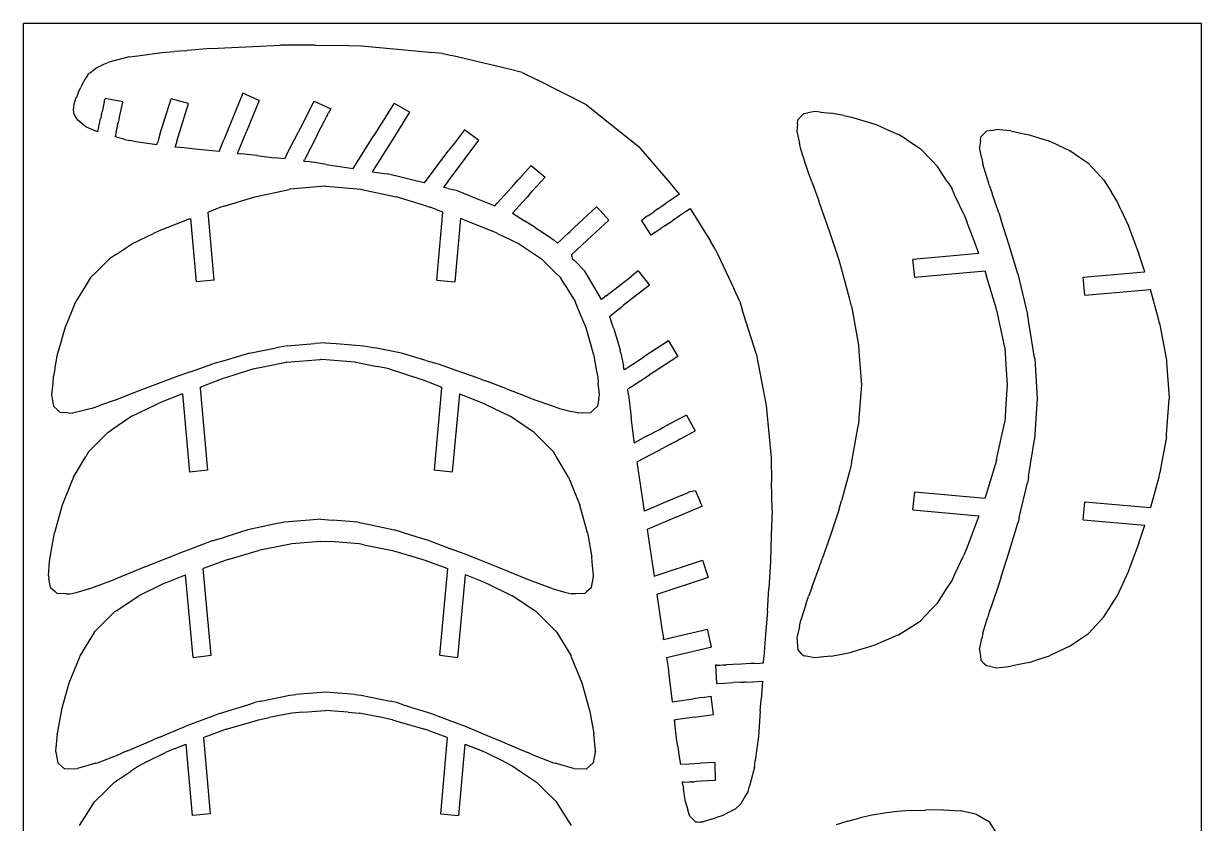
# Model space of a CAD drawing. Extents: x 0 to 48, y -96 to 0.
# Drawn here: x 0.02 to 48.02, y -32.61 to -0.02 of the extents above; entities that cross this region are included whole.
import ezdxf

# ---------------------------------------------------------------- set-up
doc = ezdxf.new("R2010")
doc.units = 0

msp = doc.modelspace()

# ---------------------------------------------------------------- linework, layer by layer
for p, q in [((48.022, -0.019, -0.009), (0.022, -0.019, -0.009)), ((0.022, -96.019, -0.009), (0.022, -0.019, -0.009)), ((48.022, -96.019, -0.009), (48.022, -0.019, -0.009)), ((7.66, -1.04, -0.007), (9.359, -0.949, -0.007)), ((9.359, -0.949, -0.007), (10.494, -0.899, -0.007)), ((11.91, -0.903, -0.007), (10.494, -0.899, -0.007)), ((11.91, -0.903, -0.007), (13.274, -0.917, -0.007)), ((13.274, -0.917, -0.007), (13.788, -0.922, -0.007)), ((13.788, -0.922, -0.007), (16.433, -1.177, -0.007)), ((4.07, -1.437, -0.007), (3.494, -1.585, -0.007)), ((4.332, -1.377, -0.007), (4.07, -1.437, -0.007)), ((4.332, -1.377, -0.007), (4.682, -1.335, -0.007)), ((4.682, -1.335, -0.007), (5.661, -1.198, -0.007)), ((5.661, -1.198, -0.007), (6.17, -1.162, -0.007)), ((6.637, -1.124, -0.007), (6.17, -1.162, -0.007)), ((6.637, -1.124, -0.007), (6.694, -1.119, -0.007)), ((7.66, -1.04, -0.007), (6.694, -1.119, -0.007)), ((16.433, -1.177, -0.007), (16.642, -1.197, -0.007)), ((17.095, -1.24, -0.007), (16.642, -1.197, -0.007)), ((17.095, -1.24, -0.007), (17.181, -1.248, -0.007)), ((17.181, -1.248, -0.007), (17.456, -1.314, -0.007)), ((19.807, -1.88, -0.007), (17.456, -1.314, -0.007)), ((2.734, -2.021, -0.007), (2.964, -1.837, -0.007)), ((2.964, -1.837, -0.007), (3.287, -1.678, -0.007)), ((3.287, -1.678, -0.007), (3.494, -1.585, -0.007)), ((20.336, -2.009, -0.007), (19.807, -1.88, -0.007)), ((2.412, -2.495, -0.007), (2.532, -2.286, -0.007)), ((2.539, -2.274, -0.007), (2.532, -2.286, -0.007)), ((2.624, -2.132, -0.007), (2.539, -2.274, -0.007)), ((2.624, -2.132, -0.007), (2.684, -2.06, -0.007)), ((2.734, -2.021, -0.007), (2.684, -2.06, -0.007)), ((20.336, -2.009, -0.007), (20.949, -2.318, -0.007)), ((22.962, -3.325, -0.007), (20.949, -2.318, -0.007)), ((2.254, -2.843, -0.007), (2.173, -3.032, -0.007)), ((2.254, -2.843, -0.007), (2.267, -2.814, -0.007)), ((2.267, -2.814, -0.007), (2.359, -2.61, -0.007)), ((2.412, -2.495, -0.007), (2.359, -2.61, -0.007)), ((8.959, -2.861, -0.007), (8.185, -4.756, -0.007)), ((9.623, -3.154, -0.007), (8.959, -2.861, -0.007)), ((2.067, -3.368, -0.007), (2.079, -3.322, -0.007)), ((2.079, -3.322, -0.007), (2.112, -3.189, -0.007)), ((2.122, -3.151, -0.007), (2.112, -3.189, -0.007)), ((2.122, -3.151, -0.007), (2.157, -3.07, -0.007)), ((2.157, -3.07, -0.007), (2.173, -3.032, -0.007)), ((3.309, -3.211, -0.007), (3.219, -3.62, -0.007)), ((3.309, -3.211, -0.007), (3.341, -3.07, -0.007)), ((4.069, -3.206, -0.007), (3.341, -3.07, -0.007)), ((3.918, -3.892, -0.007), (4.065, -3.224, -0.007)), ((4.065, -3.224, -0.007), (4.069, -3.206, -0.007)), ((5.582, -4.541, -0.007), (6.031, -3.091, -0.007)), ((6.746, -3.281, -0.007), (6.031, -3.091, -0.007)), ((6.274, -4.81, -0.007), (6.746, -3.281, -0.007)), ((9.623, -3.154, -0.007), (9.112, -4.412, -0.007)), ((11.357, -4.169, -0.007), (11.866, -3.178, -0.007)), ((11.866, -3.178, -0.007), (12.538, -3.488, -0.007)), ((15.125, -3.263, -0.007), (14.301, -4.574, -0.007)), ((15.125, -3.263, -0.007), (15.769, -3.627, -0.007)), ((22.962, -3.325, -0.007), (23.651, -3.881, -0.007)), ((2.067, -3.368, -0.007), (2.051, -3.431, -0.007)), ((2.051, -3.431, -0.007), (2.058, -3.486, -0.007)), ((2.075, -3.665, -0.007), (2.058, -3.486, -0.007)), ((2.078, -3.697, -0.007), (2.075, -3.665, -0.007)), ((2.104, -3.739, -0.007), (2.078, -3.697, -0.007)), ((2.237, -3.961, -0.007), (2.104, -3.739, -0.007)), ((3.197, -3.718, -0.007), (3.158, -3.895, -0.007)), ((3.197, -3.718, -0.007), (3.219, -3.62, -0.007)), ((12.4, -3.756, -0.007), (12.353, -3.848, -0.007)), ((12.4, -3.756, -0.007), (12.452, -3.656, -0.007)), ((12.489, -3.582, -0.007), (12.452, -3.656, -0.007)), ((12.538, -3.488, -0.007), (12.489, -3.582, -0.007)), ((15.079, -4.727, -0.007), (15.769, -3.627, -0.007)), ((31.728, -3.774, -0.007), (31.574, -3.938, -0.007)), ((31.728, -3.774, -0.007), (31.819, -3.681, -0.007)), ((31.819, -3.681, -0.007), (31.983, -3.652, -0.007)), ((32.266, -3.603, -0.007), (31.983, -3.652, -0.007)), ((32.503, -3.626, -0.007), (32.266, -3.603, -0.007)), ((32.503, -3.626, -0.007), (32.915, -3.667, -0.007)), ((33.444, -3.771, -0.007), (32.915, -3.667, -0.007)), ((33.444, -3.771, -0.007), (33.763, -3.834, -0.007)), ((33.763, -3.834, -0.007), (34.353, -4.01, -0.007)), ((2.481, -4.163, -0.007), (2.237, -3.961, -0.007)), ((2.562, -4.232, -0.007), (2.481, -4.163, -0.007)), ((2.581, -4.24, -0.007), (2.562, -4.232, -0.007)), ((3.039, -4.435, -0.007), (2.581, -4.24, -0.007)), ((3.057, -4.352, -0.007), (3.13, -4.024, -0.007)), ((3.13, -4.024, -0.007), (3.141, -3.971, -0.007)), ((3.141, -3.971, -0.007), (3.158, -3.895, -0.007)), ((3.818, -4.341, -0.007), (3.882, -4.053, -0.007)), ((3.918, -3.892, -0.007), (3.882, -4.053, -0.007)), ((11.295, -4.29, -0.007), (11.233, -4.412, -0.007)), ((11.357, -4.169, -0.007), (11.295, -4.29, -0.007)), ((12.048, -4.445, -0.007), (12.285, -3.981, -0.007)), ((12.285, -3.981, -0.007), (12.353, -3.848, -0.007)), ((23.651, -3.881, -0.007), (25.12, -5.055, -0.007)), ((31.556, -4.104, -0.007), (31.532, -4.412, -0.007)), ((31.556, -4.104, -0.007), (31.574, -3.938, -0.007)), ((34.353, -4.01, -0.007), (34.716, -4.12, -0.007)), ((35.074, -4.277, -0.007), (34.716, -4.12, -0.007)), ((35.074, -4.277, -0.007), (35.678, -4.538, -0.007)), ((3.039, -4.435, -0.007), (3.044, -4.412, -0.007)), ((3.046, -4.402, -0.007), (3.044, -4.412, -0.007)), ((3.046, -4.402, -0.007), (3.057, -4.352, -0.007)), ((3.798, -4.435, -0.007), (3.752, -4.64, -0.007)), ((4.151, -4.737, -0.007), (3.752, -4.64, -0.007)), ((3.798, -4.435, -0.007), (3.81, -4.38, -0.007)), ((3.81, -4.38, -0.007), (3.818, -4.341, -0.007)), ((4.151, -4.737, -0.007), (4.36, -4.782, -0.007)), ((4.504, -4.804, -0.007), (4.36, -4.782, -0.007)), ((5.582, -4.541, -0.007), (5.491, -4.838, -0.007)), ((7.989, -5.236, -0.007), (8.184, -4.759, -0.007)), ((8.184, -4.759, -0.007), (8.185, -4.756, -0.007)), ((8.745, -5.315, -0.007), (9.11, -4.417, -0.007)), ((9.112, -4.412, -0.007), (9.11, -4.417, -0.007)), ((10.865, -5.129, -0.007), (11.155, -4.564, -0.007)), ((11.155, -4.564, -0.007), (11.233, -4.412, -0.007)), ((11.984, -4.569, -0.007), (11.468, -5.575, -0.007)), ((11.984, -4.569, -0.007), (12.048, -4.445, -0.007)), ((13.451, -5.929, -0.007), (14.301, -4.574, -0.007)), ((14.246, -6.053, -0.007), (15.079, -4.727, -0.007)), ((17.992, -4.342, -0.007), (17.58, -4.886, -0.007)), ((18.577, -4.781, -0.007), (17.992, -4.342, -0.007)), ((18.541, -4.828, -0.007), (18.577, -4.781, -0.007)), ((31.532, -4.412, -0.007), (31.642, -4.887, -0.007)), ((35.999, -4.747, -0.007), (35.678, -4.538, -0.007)), ((35.999, -4.747, -0.007), (36.559, -5.105, -0.007)), ((39.013, -4.797, -0.007), (38.983, -5.072, -0.007)), ((39.013, -4.797, -0.007), (39.035, -4.637, -0.007)), ((39.035, -4.637, -0.007), (39.174, -4.494, -0.007)), ((39.174, -4.494, -0.007), (39.268, -4.402, -0.007)), ((39.436, -4.372, -0.007), (39.268, -4.402, -0.007)), ((39.436, -4.372, -0.007), (39.677, -4.331, -0.007)), ((39.923, -4.356, -0.007), (39.677, -4.331, -0.007)), ((40.256, -4.391, -0.007), (39.923, -4.356, -0.007)), ((40.256, -4.391, -0.007), (40.665, -4.478, -0.007)), ((40.665, -4.478, -0.007), (40.999, -4.549, -0.007)), ((40.999, -4.549, -0.007), (41.437, -4.689, -0.007)), ((41.437, -4.689, -0.007), (41.825, -4.814, -0.007)), ((4.504, -4.804, -0.007), (5.456, -4.947, -0.007)), ((5.456, -4.947, -0.007), (5.491, -4.838, -0.007)), ((6.199, -5.053, -0.007), (6.201, -5.046, -0.007)), ((6.56, -5.086, -0.007), (6.199, -5.053, -0.007)), ((6.274, -4.81, -0.007), (6.201, -5.046, -0.007)), ((7.136, -5.146, -0.007), (6.56, -5.086, -0.007)), ((7.989, -5.236, -0.007), (7.136, -5.146, -0.007)), ((10.748, -5.358, -0.007), (10.865, -5.129, -0.007)), ((16.355, -6.507, -0.007), (17.359, -5.178, -0.007)), ((17.58, -4.886, -0.007), (17.359, -5.178, -0.007)), ((17.62, -6.048, -0.007), (18.541, -4.828, -0.007)), ((26.376, -6.503, -0.007), (25.12, -5.055, -0.007)), ((31.696, -5.142, -0.007), (31.642, -4.887, -0.007)), ((31.907, -5.77, -0.007), (31.696, -5.142, -0.007)), ((36.559, -5.105, -0.007), (37.019, -5.581, -0.007)), ((39.074, -5.514, -0.007), (38.983, -5.072, -0.007)), ((42.218, -4.999, -0.007), (41.825, -4.814, -0.007)), ((42.657, -5.201, -0.007), (42.218, -4.999, -0.007)), ((43.016, -5.45, -0.007), (42.657, -5.201, -0.007)), ((8.753, -5.316, -0.007), (8.745, -5.315, -0.007)), ((8.753, -5.316, -0.007), (8.88, -5.328, -0.007)), ((9.533, -5.401, -0.007), (8.88, -5.328, -0.007)), ((9.533, -5.401, -0.007), (10.252, -5.484, -0.007)), ((10.66, -5.531, -0.007), (10.252, -5.484, -0.007)), ((10.748, -5.358, -0.007), (10.66, -5.531, -0.007)), ((11.447, -5.617, -0.007), (11.445, -5.621, -0.007)), ((11.445, -5.621, -0.007), (11.617, -5.643, -0.007)), ((11.447, -5.617, -0.007), (11.468, -5.575, -0.007)), ((11.771, -5.663, -0.007), (11.617, -5.643, -0.007)), ((11.876, -5.68, -0.007), (11.771, -5.663, -0.007)), ((12.348, -5.757, -0.007), (11.876, -5.68, -0.007)), ((12.348, -5.757, -0.007), (13.451, -5.929, -0.007)), ((37.266, -5.837, -0.007), (37.019, -5.581, -0.007)), ((39.074, -5.514, -0.007), (39.118, -5.743, -0.007)), ((39.31, -6.357, -0.007), (39.118, -5.743, -0.007)), ((43.422, -5.724, -0.007), (43.016, -5.45, -0.007)), ((43.762, -6.089, -0.007), (43.422, -5.724, -0.007)), ((14.246, -6.053, -0.007), (14.724, -6.128, -0.007)), ((14.724, -6.128, -0.007), (14.845, -6.147, -0.007)), ((16.117, -6.451, -0.007), (14.845, -6.147, -0.007)), ((17.328, -6.436, -0.007), (17.62, -6.048, -0.007)), ((20.359, -6.189, -0.007), (20.242, -6.318, -0.007)), ((20.359, -6.189, -0.007), (20.713, -5.798, -0.007)), ((20.713, -5.798, -0.007), (21.28, -6.272, -0.007)), ((32.012, -6.097, -0.007), (31.907, -5.77, -0.007)), ((32.141, -6.464, -0.007), (32.012, -6.097, -0.007)), ((37.665, -6.453, -0.007), (37.266, -5.837, -0.007)), ((44.048, -6.399, -0.007), (43.762, -6.089, -0.007)), ((12.316, -6.645, -0.007), (10.875, -6.769, -0.007)), ((12.316, -6.645, -0.007), (12.327, -6.644, -0.007)), ((12.327, -6.644, -0.007), (12.338, -6.645, -0.007)), ((12.338, -6.645, -0.007), (13.779, -6.769, -0.007)), ((16.355, -6.507, -0.007), (16.117, -6.451, -0.007)), ((17.328, -6.436, -0.007), (17.136, -6.69, -0.007)), ((17.321, -6.733, -0.007), (17.136, -6.69, -0.007)), ((19.616, -7.011, -0.007), (20.011, -6.574, -0.007)), ((20.011, -6.574, -0.007), (20.17, -6.398, -0.007)), ((20.17, -6.398, -0.007), (20.235, -6.326, -0.007)), ((20.235, -6.326, -0.007), (20.242, -6.318, -0.007)), ((20.755, -6.854, -0.007), (21.28, -6.272, -0.007)), ((26.759, -6.965, -0.007), (26.376, -6.503, -0.007)), ((32.141, -6.464, -0.007), (32.429, -7.246, -0.007)), ((37.665, -6.453, -0.007), (37.844, -6.731, -0.007)), ((39.392, -6.634, -0.007), (39.31, -6.357, -0.007)), ((39.392, -6.634, -0.007), (39.49, -6.938, -0.007)), ((44.048, -6.399, -0.007), (44.359, -6.892, -0.007)), ((8.198, -7.464, -0.007), (9.444, -7.077, -0.007)), ((9.444, -7.077, -0.007), (10.841, -6.775, -0.007)), ((10.875, -6.769, -0.007), (10.841, -6.775, -0.007)), ((13.779, -6.769, -0.007), (13.813, -6.775, -0.007)), ((13.813, -6.775, -0.007), (15.211, -7.077, -0.007)), ((16.456, -7.464, -0.007), (15.211, -7.077, -0.007)), ((17.321, -6.733, -0.007), (17.647, -6.81, -0.007)), ((17.647, -6.81, -0.007), (18.548, -7.171, -0.007)), ((18.548, -7.171, -0.007), (19.229, -7.441, -0.007)), ((19.616, -7.011, -0.007), (19.318, -7.342, -0.007)), ((20.36, -7.292, -0.007), (20.541, -7.092, -0.007)), ((20.622, -7.001, -0.007), (20.541, -7.092, -0.007)), ((20.622, -7.001, -0.007), (20.755, -6.854, -0.007)), ((26.662, -7.031, -0.007), (26.204, -7.343, -0.007)), ((26.759, -6.965, -0.007), (26.662, -7.031, -0.007)), ((37.979, -7.019, -0.007), (37.844, -6.731, -0.007)), ((38.34, -7.78, -0.007), (37.979, -7.019, -0.007)), ((39.761, -7.728, -0.007), (39.49, -6.938, -0.007)), ((44.572, -7.235, -0.007), (44.359, -6.892, -0.007)), ((8.059, -7.505, -0.007), (7.54, -7.697, -0.007)), ((8.198, -7.464, -0.007), (8.059, -7.505, -0.007)), ((16.456, -7.464, -0.007), (16.596, -7.505, -0.007)), ((17.114, -7.697, -0.007), (16.596, -7.505, -0.007)), ((19.229, -7.441, -0.007), (19.318, -7.342, -0.007)), ((19.951, -7.745, -0.007), (20.36, -7.292, -0.007)), ((22.464, -8.33, -0.007), (23.366, -7.492, -0.007)), ((23.513, -7.633, -0.007), (23.366, -7.492, -0.007)), ((23.875, -8.028, -0.007), (23.513, -7.633, -0.007)), ((25.875, -7.567, -0.007), (25.7, -7.686, -0.007)), ((25.875, -7.567, -0.007), (26.027, -7.464, -0.007)), ((26.027, -7.464, -0.007), (26.09, -7.421, -0.007)), ((26.09, -7.421, -0.007), (26.188, -7.355, -0.007)), ((26.204, -7.343, -0.007), (26.188, -7.355, -0.007)), ((27.034, -7.657, -0.007), (26.835, -7.793, -0.007)), ((27.034, -7.657, -0.007), (27.121, -7.598, -0.007)), ((27.121, -7.598, -0.007), (27.148, -7.58, -0.007)), ((27.148, -7.58, -0.007), (27.182, -7.556, -0.007)), ((27.182, -7.556, -0.007), (28.014, -8.889, -0.007)), ((32.563, -7.641, -0.007), (32.429, -7.246, -0.007)), ((32.894, -8.557, -0.007), (32.563, -7.641, -0.007)), ((44.732, -7.588, -0.007), (44.572, -7.235, -0.007)), ((44.732, -7.588, -0.007), (45.033, -8.237, -0.007)), ((6.548, -8.065, -0.007), (5.543, -8.461, -0.007)), ((6.748, -7.988, -0.007), (6.548, -8.065, -0.007)), ((6.748, -7.988, -0.007), (6.821, -7.962, -0.007)), ((6.821, -7.962, -0.007), (7.054, -10.537, -0.007)), ((7.789, -10.474, -0.007), (7.54, -7.697, -0.007)), ((16.865, -10.474, -0.007), (17.114, -7.702, -0.007)), ((17.114, -7.702, -0.007), (17.114, -7.697, -0.007)), ((17.833, -7.962, -0.007), (17.602, -10.543, -0.007)), ((17.906, -7.988, -0.007), (17.833, -7.962, -0.007)), ((17.906, -7.988, -0.007), (18.107, -8.065, -0.007)), ((18.107, -8.065, -0.007), (19.111, -8.461, -0.007)), ((19.951, -7.745, -0.007), (20.435, -8.057, -0.007)), ((20.864, -8.328, -0.007), (20.435, -8.057, -0.007)), ((23.875, -8.028, -0.007), (22.993, -8.849, -0.007)), ((25.202, -8.025, -0.007), (25.322, -7.944, -0.007)), ((25.599, -8.641, -0.007), (25.202, -8.025, -0.007)), ((25.409, -7.884, -0.007), (25.322, -7.944, -0.007)), ((25.463, -7.848, -0.007), (25.409, -7.884, -0.007)), ((25.463, -7.848, -0.007), (25.7, -7.686, -0.007)), ((26.148, -8.261, -0.007), (26.489, -8.028, -0.007)), ((26.551, -7.986, -0.007), (26.489, -8.028, -0.007)), ((26.551, -7.986, -0.007), (26.603, -7.95, -0.007)), ((26.603, -7.95, -0.007), (26.651, -7.918, -0.007)), ((26.747, -7.853, -0.007), (26.651, -7.918, -0.007)), ((26.835, -7.793, -0.007), (26.747, -7.853, -0.007)), ((38.34, -7.78, -0.007), (38.442, -8.05, -0.007)), ((38.8, -8.977, -0.007), (38.442, -8.05, -0.007)), ((39.761, -7.728, -0.007), (39.855, -8.033, -0.007)), ((40.177, -9.005, -0.007), (39.855, -8.033, -0.007)), ((4.464, -8.98, -0.007), (5.316, -8.57, -0.007)), ((5.543, -8.461, -0.007), (5.316, -8.57, -0.007)), ((19.338, -8.57, -0.007), (19.111, -8.461, -0.007)), ((19.338, -8.57, -0.007), (20.19, -8.98, -0.007)), ((20.864, -8.328, -0.007), (21.373, -8.65, -0.007)), ((22.204, -8.573, -0.007), (22.083, -8.685, -0.007)), ((22.204, -8.573, -0.007), (22.297, -8.486, -0.007)), ((22.297, -8.486, -0.007), (22.464, -8.33, -0.007)), ((25.761, -8.524, -0.007), (25.599, -8.641, -0.007)), ((25.761, -8.524, -0.007), (25.925, -8.412, -0.007)), ((25.925, -8.412, -0.007), (25.993, -8.366, -0.007)), ((26.148, -8.261, -0.007), (25.993, -8.366, -0.007)), ((33.241, -9.618, -0.007), (32.894, -8.557, -0.007)), ((45.033, -8.237, -0.007), (45.153, -8.572, -0.007)), ((45.153, -8.572, -0.007), (45.465, -9.407, -0.007)), ((3.765, -9.442, -0.007), (4.464, -8.98, -0.007)), ((20.19, -8.98, -0.007), (20.889, -9.442, -0.007)), ((21.373, -8.65, -0.007), (21.644, -8.837, -0.007)), ((21.776, -8.971, -0.007), (21.644, -8.837, -0.007)), ((21.776, -8.971, -0.007), (21.93, -8.827, -0.007)), ((21.93, -8.827, -0.007), (22.083, -8.685, -0.007)), ((22.993, -8.849, -0.007), (22.371, -9.428, -0.007)), ((28.212, -9.206, -0.007), (28.014, -8.889, -0.007)), ((38.947, -9.392, -0.007), (38.8, -8.977, -0.007)), ((40.534, -10.221, -0.007), (40.177, -9.005, -0.007)), ((3.529, -9.599, -0.007), (2.969, -10.156, -0.007)), ((3.765, -9.442, -0.007), (3.529, -9.599, -0.007)), ((20.889, -9.442, -0.007), (21.125, -9.599, -0.007)), ((21.125, -9.599, -0.007), (21.685, -10.156, -0.007)), ((22.358, -9.441, -0.007), (22.371, -9.428, -0.007)), ((22.358, -9.441, -0.007), (22.384, -9.589, -0.007)), ((22.384, -9.589, -0.007), (22.471, -9.677, -0.007)), ((28.212, -9.206, -0.007), (28.315, -9.427, -0.007)), ((28.315, -9.427, -0.007), (28.964, -10.815, -0.007)), ((38.947, -9.392, -0.007), (36.259, -9.628, -0.007)), ((45.709, -10.135, -0.007), (45.465, -9.407, -0.007)), ((22.471, -9.677, -0.007), (22.889, -10.105, -0.007)), ((33.356, -9.997, -0.007), (33.241, -9.618, -0.007)), ((33.678, -11.2, -0.007), (33.356, -9.997, -0.007)), ((36.337, -10.366, -0.007), (36.259, -9.628, -0.007)), ((2.754, -10.37, -0.007), (2.572, -10.664, -0.007)), ((2.969, -10.156, -0.007), (2.754, -10.37, -0.007)), ((7.789, -10.474, -0.007), (7.054, -10.537, -0.007)), ((16.865, -10.474, -0.007), (17.602, -10.543, -0.007)), ((21.685, -10.156, -0.007), (21.901, -10.37, -0.007)), ((22.082, -10.664, -0.007), (21.901, -10.37, -0.007)), ((23.418, -11.009, -0.007), (22.889, -10.105, -0.007)), ((23.947, -10.972, -0.007), (24.776, -10.325, -0.007)), ((25.07, -10.095, -0.007), (24.776, -10.325, -0.007)), ((25.07, -10.095, -0.007), (25.526, -10.679, -0.007)), ((39.203, -10.113, -0.007), (36.337, -10.366, -0.007)), ((39.203, -10.113, -0.007), (39.212, -10.138, -0.007)), ((39.212, -10.138, -0.007), (39.269, -10.308, -0.007)), ((39.664, -11.649, -0.007), (39.269, -10.308, -0.007)), ((40.534, -10.221, -0.007), (40.594, -10.444, -0.007)), ((40.594, -10.444, -0.007), (40.932, -11.866, -0.007)), ((43.206, -10.352, -0.007), (45.703, -10.136, -0.007)), ((43.276, -11.089, -0.007), (43.206, -10.352, -0.007)), ((45.709, -10.135, -0.007), (45.703, -10.136, -0.007)), ((2.572, -10.664, -0.007), (2.153, -11.347, -0.007)), ((22.082, -10.664, -0.007), (22.501, -11.347, -0.007)), ((23.572, -11.266, -0.007), (23.418, -11.009, -0.007)), ((23.769, -11.112, -0.007), (23.947, -10.972, -0.007)), ((25.526, -10.679, -0.007), (24.461, -11.511, -0.007)), ((29.205, -11.337, -0.007), (28.964, -10.815, -0.007)), ((43.276, -11.089, -0.007), (45.933, -10.859, -0.007)), ((45.933, -10.859, -0.007), (45.94, -10.858, -0.007)), ((46.28, -12.099, -0.007), (45.94, -10.858, -0.007)), ((2.012, -11.688, -0.007), (2.153, -11.347, -0.007)), ((22.642, -11.688, -0.007), (22.501, -11.347, -0.007)), ((23.769, -11.112, -0.007), (23.572, -11.266, -0.007)), ((23.897, -11.951, -0.007), (24.461, -11.511, -0.007)), ((29.205, -11.337, -0.007), (29.235, -11.431, -0.007)), ((29.235, -11.431, -0.007), (29.326, -11.719, -0.007)), ((33.759, -11.529, -0.007), (33.678, -11.2, -0.007)), ((1.711, -12.421, -0.007), (2.012, -11.688, -0.007)), ((22.943, -12.421, -0.007), (22.642, -11.688, -0.007)), ((23.897, -11.951, -0.007), (24.041, -12.372, -0.007)), ((29.366, -11.846, -0.007), (29.326, -11.719, -0.007)), ((29.876, -13.462, -0.007), (29.366, -11.846, -0.007)), ((33.759, -11.529, -0.007), (33.811, -11.836, -0.007)), ((33.811, -11.836, -0.007), (34.047, -13.117, -0.007)), ((39.688, -11.734, -0.007), (39.664, -11.649, -0.007)), ((39.688, -11.734, -0.007), (39.702, -11.812, -0.007)), ((39.702, -11.812, -0.007), (39.99, -13.219, -0.007)), ((40.961, -12, -0.007), (40.932, -11.866, -0.007)), ((1.508, -13.141, -0.007), (1.711, -12.421, -0.007)), ((23.147, -13.141, -0.007), (22.943, -12.421, -0.007)), ((24.041, -12.372, -0.007), (24.071, -12.46, -0.007)), ((24.071, -12.46, -0.007), (24.34, -13.315, -0.007)), ((40.979, -12.123, -0.007), (40.961, -12, -0.007)), ((41.225, -13.631, -0.007), (40.979, -12.123, -0.007)), ((46.305, -12.199, -0.007), (46.28, -12.099, -0.007)), ((46.305, -12.199, -0.007), (46.321, -12.288, -0.007)), ((46.321, -12.288, -0.007), (46.593, -13.729, -0.007)), ((26.302, -12.951, -0.007), (25.302, -13.601, -0.007)), ((26.302, -12.951, -0.007), (26.69, -13.583, -0.007)), ((1.41, -13.482, -0.007), (1.508, -13.141, -0.007)), ((9.234, -13.451, -0.007), (10.317, -13.231, -0.007)), ((10.771, -13.146, -0.007), (10.317, -13.231, -0.007)), ((10.771, -13.146, -0.007), (11.898, -13.056, -0.007)), ((12.327, -13.024, -0.007), (11.898, -13.056, -0.007)), ((12.327, -13.024, -0.007), (12.757, -13.056, -0.007)), ((12.757, -13.056, -0.007), (13.883, -13.146, -0.007)), ((13.883, -13.146, -0.007), (14.337, -13.231, -0.007)), ((15.42, -13.451, -0.007), (14.337, -13.231, -0.007)), ((23.244, -13.482, -0.007), (23.147, -13.141, -0.007)), ((24.364, -13.442, -0.007), (24.34, -13.315, -0.007)), ((34.047, -13.117, -0.007), (34.065, -13.381, -0.007)), ((34.065, -13.381, -0.007), (34.163, -14.732, -0.007)), ((40.004, -13.22, -0.007), (39.99, -13.219, -0.007)), ((40.004, -13.22, -0.007), (40.047, -13.924, -0.007)), ((1.292, -14.111, -0.007), (1.41, -13.482, -0.007)), ((6.823, -14.209, -0.007), (7.739, -13.882, -0.007)), ((8.234, -13.747, -0.007), (7.739, -13.882, -0.007)), ((9.234, -13.451, -0.007), (8.234, -13.747, -0.007)), ((9.86, -13.991, -0.007), (10.721, -13.815, -0.007)), ((10.744, -13.81, -0.007), (10.721, -13.815, -0.007)), ((10.744, -13.81, -0.007), (12.103, -13.701, -0.007)), ((12.103, -13.701, -0.007), (12.143, -13.697, -0.007)), ((12.143, -13.697, -0.007), (12.182, -13.701, -0.007)), ((13.542, -13.81, -0.007), (12.182, -13.701, -0.007)), ((13.542, -13.81, -0.007), (13.565, -13.815, -0.007)), ((13.565, -13.815, -0.007), (14.426, -13.991, -0.007)), ((16.42, -13.747, -0.007), (15.42, -13.451, -0.007)), ((16.42, -13.747, -0.007), (16.915, -13.882, -0.007)), ((16.915, -13.882, -0.007), (17.831, -14.209, -0.007)), ((23.244, -13.482, -0.007), (23.363, -14.111, -0.007)), ((24.364, -13.442, -0.007), (24.469, -13.977, -0.007)), ((24.744, -13.964, -0.007), (24.921, -13.849, -0.007)), ((24.921, -13.849, -0.007), (25.082, -13.744, -0.007)), ((25.082, -13.744, -0.007), (25.302, -13.601, -0.007)), ((26.69, -13.583, -0.007), (25.642, -14.263, -0.007)), ((29.876, -13.462, -0.007), (30.161, -14.944, -0.007)), ((41.225, -13.631, -0.007), (41.228, -13.681, -0.007)), ((41.228, -13.681, -0.007), (41.331, -15.296, -0.007)), ((46.593, -13.729, -0.007), (46.601, -13.832, -0.007)), ((46.601, -13.832, -0.007), (46.703, -15.268, -0.007)), ((1.292, -14.111, -0.007), (1.233, -14.421, -0.007)), ((6.313, -14.38, -0.007), (5.802, -14.569, -0.007)), ((6.823, -14.209, -0.007), (6.313, -14.38, -0.007)), ((9.363, -14.101, -0.007), (8.078, -14.508, -0.007)), ((9.364, -14.087, -0.007), (9.363, -14.101, -0.007)), ((9.364, -14.087, -0.007), (9.86, -13.991, -0.007)), ((14.921, -14.087, -0.007), (14.426, -13.991, -0.007)), ((14.921, -14.087, -0.007), (16.208, -14.508, -0.007)), ((17.831, -14.209, -0.007), (18.341, -14.38, -0.007)), ((18.341, -14.38, -0.007), (18.852, -14.569, -0.007)), ((23.363, -14.111, -0.007), (23.421, -14.421, -0.007)), ((24.498, -14.123, -0.007), (24.469, -13.977, -0.007)), ((24.545, -14.093, -0.007), (24.498, -14.123, -0.007)), ((24.545, -14.093, -0.007), (24.707, -13.987, -0.007)), ((24.707, -13.987, -0.007), (24.744, -13.964, -0.007)), ((25.3, -14.485, -0.007), (25.531, -14.335, -0.007)), ((25.642, -14.263, -0.007), (25.531, -14.335, -0.007)), ((40.047, -13.924, -0.007), (40.109, -14.732, -0.007)), ((1.21, -14.665, -0.007), (1.164, -15.129, -0.007)), ((1.233, -14.421, -0.007), (1.21, -14.665, -0.007)), ((5.802, -14.569, -0.007), (4.984, -14.886, -0.007)), ((7.222, -14.827, -0.007), (8.019, -14.526, -0.007)), ((7.222, -14.827, -0.007), (7.227, -14.879, -0.007)), ((7.528, -18.214, -0.007), (7.227, -14.879, -0.007)), ((8.019, -14.526, -0.007), (8.078, -14.508, -0.007)), ((16.208, -14.508, -0.007), (16.266, -14.526, -0.007)), ((16.266, -14.526, -0.007), (17.064, -14.827, -0.007)), ((17.059, -14.878, -0.007), (16.758, -18.214, -0.007)), ((17.059, -14.878, -0.007), (17.064, -14.827, -0.007)), ((19.671, -14.886, -0.007), (18.852, -14.569, -0.007)), ((23.421, -14.421, -0.007), (23.444, -14.665, -0.007)), ((23.49, -15.129, -0.007), (23.444, -14.665, -0.007)), ((24.773, -14.827, -0.007), (24.641, -14.912, -0.007)), ((24.783, -14.82, -0.007), (24.773, -14.827, -0.007)), ((24.783, -14.82, -0.007), (24.95, -14.712, -0.007)), ((24.95, -14.712, -0.007), (25.101, -14.614, -0.007)), ((25.135, -14.592, -0.007), (25.101, -14.614, -0.007)), ((25.135, -14.592, -0.007), (25.3, -14.485, -0.007)), ((34.163, -14.732, -0.007), (34.065, -16.084, -0.007)), ((40.109, -14.732, -0.007), (40.047, -15.54, -0.007)), ((1.164, -15.129, -0.007), (1.193, -15.297, -0.007)), ((1.193, -15.297, -0.007), (1.245, -15.607, -0.007)), ((3.796, -15.344, -0.007), (3.163, -15.569, -0.007)), ((4.52, -15.062, -0.007), (3.796, -15.344, -0.007)), ((4.984, -14.886, -0.007), (4.52, -15.062, -0.007)), ((6.504, -15.1, -0.007), (5.53, -15.488, -0.007)), ((6.504, -15.1, -0.007), (6.791, -18.293, -0.007)), ((17.782, -15.1, -0.007), (17.495, -18.293, -0.007)), ((17.782, -15.1, -0.007), (18.756, -15.488, -0.007)), ((19.671, -14.886, -0.007), (20.134, -15.062, -0.007)), ((20.134, -15.062, -0.007), (20.858, -15.344, -0.007)), ((20.858, -15.344, -0.007), (21.491, -15.569, -0.007)), ((23.462, -15.297, -0.007), (23.409, -15.607, -0.007)), ((23.462, -15.297, -0.007), (23.49, -15.129, -0.007)), ((24.68, -15.143, -0.007), (24.641, -14.912, -0.007)), ((24.68, -15.143, -0.007), (24.724, -15.59, -0.007)), ((30.161, -14.944, -0.007), (30.284, -15.583, -0.007)), ((41.331, -15.296, -0.007), (41.225, -16.962, -0.007)), ((46.601, -16.76, -0.007), (46.703, -15.324, -0.007)), ((46.703, -15.268, -0.007), (46.705, -15.296, -0.007)), ((46.705, -15.296, -0.007), (46.703, -15.324, -0.007)), ((1.42, -15.767, -0.007), (1.245, -15.607, -0.007)), ((1.516, -15.859, -0.007), (1.42, -15.767, -0.007)), ((2.298, -15.822, -0.007), (2.019, -15.889, -0.007)), ((2.794, -15.697, -0.007), (2.298, -15.822, -0.007)), ((2.794, -15.697, -0.007), (3.163, -15.569, -0.007)), ((4.435, -16.02, -0.007), (5.404, -15.549, -0.007)), ((5.404, -15.549, -0.007), (5.53, -15.488, -0.007)), ((18.756, -15.488, -0.007), (18.882, -15.549, -0.007)), ((18.882, -15.549, -0.007), (19.851, -16.02, -0.007)), ((21.491, -15.569, -0.007), (21.861, -15.697, -0.007)), ((21.861, -15.697, -0.007), (22.357, -15.822, -0.007)), ((22.635, -15.889, -0.007), (22.357, -15.822, -0.007)), ((23.138, -15.859, -0.007), (23.234, -15.767, -0.007)), ((23.409, -15.607, -0.007), (23.234, -15.767, -0.007)), ((24.724, -15.59, -0.007), (24.782, -16.05, -0.007)), ((30.284, -15.583, -0.007), (30.404, -16.859, -0.007)), ((40.047, -15.54, -0.007), (40.004, -16.245, -0.007)), ((1.837, -15.874, -0.007), (1.516, -15.859, -0.007)), ((1.837, -15.874, -0.007), (2.019, -15.889, -0.007)), ((4.435, -16.02, -0.007), (3.613, -16.568, -0.007)), ((20.672, -16.568, -0.007), (19.851, -16.02, -0.007)), ((22.817, -15.874, -0.007), (22.635, -15.889, -0.007)), ((22.817, -15.874, -0.007), (23.138, -15.859, -0.007)), ((24.906, -17.042, -0.007), (24.782, -16.05, -0.007)), ((26.252, -16.386, -0.007), (26.378, -16.319, -0.007)), ((26.378, -16.319, -0.007), (26.388, -16.313, -0.007)), ((26.846, -16.07, -0.007), (26.388, -16.313, -0.007)), ((27.039, -15.967, -0.007), (26.846, -16.07, -0.007)), ((27.039, -15.967, -0.007), (27.395, -16.616, -0.007)), ((34.065, -16.084, -0.007), (34.047, -16.347, -0.007)), ((39.702, -17.653, -0.007), (40.004, -16.245, -0.007)), ((3.474, -16.661, -0.007), (2.801, -17.338, -0.007)), ((3.474, -16.661, -0.007), (3.613, -16.568, -0.007)), ((20.812, -16.661, -0.007), (20.672, -16.568, -0.007)), ((20.812, -16.661, -0.007), (21.485, -17.338, -0.007)), ((25.41, -16.833, -0.007), (25.959, -16.542, -0.007)), ((25.959, -16.542, -0.007), (26.097, -16.468, -0.007)), ((26.097, -16.468, -0.007), (26.223, -16.401, -0.007)), ((26.252, -16.386, -0.007), (26.223, -16.401, -0.007)), ((26.768, -16.95, -0.007), (27.3, -16.667, -0.007)), ((27.3, -16.667, -0.007), (27.395, -16.616, -0.007)), ((33.811, -17.628, -0.007), (34.047, -16.347, -0.007)), ((46.595, -16.863, -0.007), (46.601, -16.76, -0.007)), ((24.911, -17.098, -0.007), (24.906, -17.042, -0.007)), ((24.911, -17.098, -0.007), (24.914, -17.097, -0.007)), ((25.41, -16.833, -0.007), (24.914, -17.097, -0.007)), ((26.379, -17.157, -0.007), (25.882, -17.421, -0.007)), ((26.379, -17.157, -0.007), (26.504, -17.09, -0.007)), ((26.504, -17.09, -0.007), (26.618, -17.029, -0.007)), ((26.618, -17.029, -0.007), (26.644, -17.016, -0.007)), ((26.644, -17.016, -0.007), (26.758, -16.955, -0.007)), ((26.768, -16.95, -0.007), (26.758, -16.955, -0.007)), ((30.404, -16.859, -0.007), (30.482, -17.707, -0.007)), ((40.979, -18.469, -0.007), (41.225, -16.962, -0.007)), ((46.595, -16.863, -0.007), (46.321, -18.304, -0.007)), ((2.051, -18.504, -0.007), (2.561, -17.655, -0.007)), ((2.671, -17.471, -0.007), (2.561, -17.655, -0.007)), ((2.801, -17.338, -0.007), (2.671, -17.471, -0.007)), ((21.614, -17.471, -0.007), (21.485, -17.338, -0.007)), ((21.725, -17.655, -0.007), (21.614, -17.471, -0.007)), ((22.234, -18.504, -0.007), (21.725, -17.655, -0.007)), ((25.882, -17.421, -0.007), (25.029, -17.875, -0.007)), ((30.482, -17.707, -0.007), (30.501, -18.695, -0.007)), ((33.759, -17.936, -0.007), (33.811, -17.628, -0.007)), ((39.664, -17.815, -0.007), (39.688, -17.73, -0.007)), ((39.688, -17.73, -0.007), (39.702, -17.653, -0.007)), ((7.528, -18.214, -0.007), (6.791, -18.293, -0.007)), ((17.495, -18.293, -0.007), (16.758, -18.214, -0.007)), ((25.324, -19.878, -0.007), (25.029, -17.875, -0.007)), ((33.759, -17.936, -0.007), (33.678, -18.265, -0.007)), ((39.664, -17.815, -0.007), (39.269, -19.157, -0.007)), ((2.051, -18.504, -0.007), (1.961, -18.73, -0.007)), ((22.234, -18.504, -0.007), (22.325, -18.73, -0.007)), ((30.525, -19.84, -0.007), (30.501, -18.695, -0.007)), ((33.678, -18.265, -0.007), (33.356, -19.467, -0.007)), ((40.961, -18.592, -0.007), (40.932, -18.726, -0.007)), ((40.979, -18.469, -0.007), (40.961, -18.592, -0.007)), ((46.28, -18.493, -0.007), (45.94, -19.734, -0.007)), ((46.305, -18.393, -0.007), (46.28, -18.493, -0.007)), ((46.321, -18.304, -0.007), (46.305, -18.393, -0.007)), ((1.961, -18.73, -0.007), (1.595, -19.643, -0.007)), ((22.325, -18.73, -0.007), (22.69, -19.643, -0.007)), ((26.867, -19.231, -0.007), (26.948, -19.195, -0.007)), ((26.948, -19.195, -0.007), (27.022, -19.162, -0.007)), ((27.022, -19.162, -0.007), (27.101, -19.126, -0.007)), ((27.101, -19.126, -0.007), (27.105, -19.124, -0.007)), ((27.165, -19.097, -0.007), (27.105, -19.124, -0.007)), ((27.195, -19.101, -0.007), (27.165, -19.097, -0.007)), ((27.398, -19.05, -0.007), (27.195, -19.101, -0.007)), ((27.398, -19.05, -0.007), (27.472, -19.214, -0.007)), ((36.259, -19.836, -0.007), (36.337, -19.098, -0.007)), ((36.337, -19.098, -0.007), (39.203, -19.352, -0.007)), ((39.269, -19.157, -0.007), (39.212, -19.326, -0.007)), ((40.594, -20.148, -0.007), (40.932, -18.726, -0.007)), ((1.595, -19.643, -0.007), (1.353, -20.524, -0.007)), ((22.932, -20.524, -0.007), (22.69, -19.643, -0.007)), ((26.203, -19.505, -0.007), (25.324, -19.878, -0.007)), ((26.867, -19.231, -0.007), (26.203, -19.505, -0.007)), ((27.472, -19.214, -0.007), (27.477, -19.225, -0.007)), ((27.477, -19.225, -0.007), (27.566, -19.424, -0.007)), ((27.642, -19.594, -0.007), (27.566, -19.424, -0.007)), ((27.642, -19.594, -0.007), (27.682, -19.681, -0.007)), ((33.241, -19.846, -0.007), (33.356, -19.467, -0.007)), ((39.212, -19.326, -0.007), (39.203, -19.352, -0.007)), ((43.206, -20.241, -0.007), (43.276, -19.503, -0.007)), ((43.276, -19.503, -0.007), (45.933, -19.733, -0.007)), ((26.646, -20.121, -0.007), (25.436, -20.634, -0.007)), ((26.646, -20.121, -0.007), (27.636, -19.701, -0.007)), ((27.636, -19.701, -0.007), (27.682, -19.681, -0.007)), ((30.525, -19.84, -0.007), (30.493, -20.876, -0.007)), ((33.241, -19.846, -0.007), (32.894, -20.907, -0.007)), ((36.259, -19.836, -0.007), (38.947, -20.072, -0.007)), ((38.947, -20.072, -0.007), (38.8, -20.488, -0.007)), ((40.594, -20.148, -0.007), (40.534, -20.371, -0.007)), ((45.933, -19.733, -0.007), (45.94, -19.734, -0.007)), ((1.353, -20.524, -0.007), (1.286, -20.768, -0.007)), ((10.162, -20.434, -0.007), (9.163, -20.648, -0.007)), ((10.646, -20.334, -0.007), (10.162, -20.434, -0.007)), ((11.679, -20.247, -0.007), (10.646, -20.334, -0.007)), ((12.143, -20.21, -0.007), (11.679, -20.247, -0.007)), ((12.143, -20.21, -0.007), (12.606, -20.247, -0.007)), ((13.639, -20.334, -0.007), (12.606, -20.247, -0.007)), ((13.639, -20.334, -0.007), (14.124, -20.434, -0.007)), ((14.124, -20.434, -0.007), (15.123, -20.648, -0.007)), ((23, -20.768, -0.007), (22.932, -20.524, -0.007)), ((25.436, -20.634, -0.007), (25.716, -22.533, -0.007)), ((38.8, -20.488, -0.007), (38.442, -21.414, -0.007)), ((40.177, -21.587, -0.007), (40.534, -20.371, -0.007)), ((43.206, -20.241, -0.007), (45.709, -20.457, -0.007)), ((45.465, -21.185, -0.007), (45.709, -20.457, -0.007)), ((1.147, -21.528, -0.007), (1.286, -20.768, -0.007)), ((7.71, -21.096, -0.007), (6.82, -21.43, -0.007)), ((7.71, -21.096, -0.007), (8.218, -20.943, -0.007)), ((9.163, -20.648, -0.007), (8.218, -20.943, -0.007)), ((12.127, -21.123, -0.007), (12.326, -21.107, -0.007)), ((12.326, -21.107, -0.007), (12.525, -21.123, -0.007)), ((16.068, -20.943, -0.007), (15.123, -20.648, -0.007)), ((16.576, -21.096, -0.007), (16.068, -20.943, -0.007)), ((16.576, -21.096, -0.007), (17.466, -21.43, -0.007)), ((23, -20.768, -0.007), (23.139, -21.528, -0.007)), ((30.493, -20.876, -0.007), (30.46, -21.938, -0.007)), ((32.894, -20.907, -0.007), (32.563, -21.824, -0.007)), ((1.104, -21.76, -0.007), (1.147, -21.528, -0.007)), ((6.82, -21.43, -0.007), (6.306, -21.618, -0.007)), ((8.402, -21.844, -0.007), (9.597, -21.491, -0.007)), ((10.768, -21.253, -0.007), (9.597, -21.491, -0.007)), ((10.953, -21.216, -0.007), (10.768, -21.253, -0.007)), ((12.127, -21.123, -0.007), (10.953, -21.216, -0.007)), ((13.699, -21.216, -0.007), (12.525, -21.123, -0.007)), ((13.884, -21.253, -0.007), (13.699, -21.216, -0.007)), ((13.884, -21.253, -0.007), (15.055, -21.491, -0.007)), ((15.055, -21.491, -0.007), (16.25, -21.844, -0.007)), ((17.98, -21.618, -0.007), (17.466, -21.43, -0.007)), ((23.139, -21.528, -0.007), (23.182, -21.76, -0.007)), ((38.442, -21.414, -0.007), (38.34, -21.684, -0.007)), ((39.855, -22.56, -0.007), (40.177, -21.587, -0.007)), ((45.465, -21.185, -0.007), (45.153, -22.02, -0.007)), ((1.032, -22.5, -0.007), (1.086, -21.947, -0.007)), ((1.086, -21.947, -0.007), (1.104, -21.76, -0.007)), ((4.971, -22.157, -0.007), (5.793, -21.823, -0.007)), ((5.793, -21.823, -0.007), (6.306, -21.618, -0.007)), ((8.277, -21.881, -0.007), (7.346, -22.214, -0.007)), ((8.402, -21.844, -0.007), (8.277, -21.881, -0.007)), ((16.25, -21.844, -0.007), (16.376, -21.881, -0.007)), ((16.376, -21.881, -0.007), (17.307, -22.214, -0.007)), ((18.492, -21.823, -0.007), (17.98, -21.618, -0.007)), ((19.315, -22.157, -0.007), (18.492, -21.823, -0.007)), ((23.2, -21.947, -0.007), (23.182, -21.76, -0.007)), ((23.253, -22.5, -0.007), (23.2, -21.947, -0.007)), ((25.716, -22.533, -0.007), (27.687, -21.886, -0.007)), ((27.687, -21.886, -0.007), (27.923, -22.594, -0.007)), ((30.46, -21.938, -0.007), (30.391, -23.034, -0.007)), ((32.429, -22.219, -0.007), (32.563, -21.824, -0.007)), ((37.979, -22.446, -0.007), (38.34, -21.684, -0.007)), ((45.153, -22.02, -0.007), (45.033, -22.355, -0.007)), ((1.032, -22.5, -0.007), (1.053, -22.631, -0.007)), ((4.518, -22.341, -0.007), (3.759, -22.652, -0.007)), ((4.971, -22.157, -0.007), (4.518, -22.341, -0.007)), ((5.81, -22.803, -0.007), (6.627, -22.485, -0.007)), ((6.931, -25.848, -0.007), (6.627, -22.485, -0.007)), ((7.665, -25.756, -0.007), (7.346, -22.214, -0.007)), ((16.988, -25.756, -0.007), (17.307, -22.214, -0.007)), ((17.722, -25.848, -0.007), (18.026, -22.485, -0.007)), ((18.842, -22.803, -0.007), (18.026, -22.485, -0.007)), ((19.768, -22.341, -0.007), (19.315, -22.157, -0.007)), ((20.527, -22.652, -0.007), (19.768, -22.341, -0.007)), ((23.232, -22.631, -0.007), (23.253, -22.5, -0.007)), ((32.141, -23, -0.007), (32.429, -22.219, -0.007)), ((37.844, -22.733, -0.007), (37.979, -22.446, -0.007)), ((39.855, -22.56, -0.007), (39.761, -22.864, -0.007)), ((45.033, -22.355, -0.007), (44.732, -23.004, -0.007)), ((1.115, -22.993, -0.007), (1.053, -22.631, -0.007)), ((1.115, -22.993, -0.007), (1.318, -23.171, -0.007)), ((2.161, -23.193, -0.007), (2.723, -23.039, -0.007)), ((2.723, -23.039, -0.007), (3.064, -22.912, -0.007)), ((3.064, -22.912, -0.007), (3.759, -22.652, -0.007)), ((5.742, -22.837, -0.007), (4.713, -23.333, -0.007)), ((5.81, -22.803, -0.007), (5.742, -22.837, -0.007)), ((18.842, -22.803, -0.007), (18.91, -22.837, -0.007)), ((18.91, -22.837, -0.007), (19.94, -23.333, -0.007)), ((21.221, -22.912, -0.007), (20.527, -22.652, -0.007)), ((21.563, -23.039, -0.007), (21.221, -22.912, -0.007)), ((21.563, -23.039, -0.007), (22.125, -23.193, -0.007)), ((23.171, -22.993, -0.007), (22.968, -23.171, -0.007)), ((23.171, -22.993, -0.007), (23.232, -22.631, -0.007)), ((27.923, -22.594, -0.007), (25.826, -23.276, -0.007)), ((30.333, -23.953, -0.007), (30.391, -23.034, -0.007)), ((32.141, -23, -0.007), (32.012, -23.368, -0.007)), ((37.266, -23.627, -0.007), (37.665, -23.011, -0.007)), ((37.665, -23.011, -0.007), (37.844, -22.733, -0.007)), ((39.761, -22.864, -0.007), (39.49, -23.654, -0.007)), ((44.732, -23.004, -0.007), (44.572, -23.357, -0.007)), ((1.395, -23.244, -0.007), (1.318, -23.171, -0.007)), ((1.762, -23.251, -0.007), (1.395, -23.244, -0.007)), ((1.762, -23.251, -0.007), (1.916, -23.258, -0.007)), ((1.916, -23.258, -0.007), (2.161, -23.193, -0.007)), ((3.794, -23.941, -0.007), (4.713, -23.333, -0.007)), ((20.858, -23.941, -0.007), (19.94, -23.333, -0.007)), ((22.125, -23.193, -0.007), (22.369, -23.258, -0.007)), ((22.523, -23.251, -0.007), (22.369, -23.258, -0.007)), ((22.891, -23.244, -0.007), (22.523, -23.251, -0.007)), ((22.891, -23.244, -0.007), (22.968, -23.171, -0.007)), ((25.826, -23.276, -0.007), (26.032, -24.677, -0.007)), ((31.907, -23.694, -0.007), (32.012, -23.368, -0.007)), ((44.359, -23.7, -0.007), (44.572, -23.357, -0.007)), ((3.745, -23.974, -0.007), (2.976, -24.737, -0.007)), ((3.745, -23.974, -0.007), (3.794, -23.941, -0.007)), ((20.908, -23.974, -0.007), (20.858, -23.941, -0.007)), ((20.908, -23.974, -0.007), (21.677, -24.737, -0.007)), ((30.333, -23.953, -0.007), (30.25, -25.071, -0.007)), ((31.907, -23.694, -0.007), (31.696, -24.322, -0.007)), ((36.559, -24.36, -0.007), (37.019, -23.884, -0.007)), ((37.019, -23.884, -0.007), (37.266, -23.627, -0.007)), ((39.392, -23.958, -0.007), (39.31, -24.235, -0.007)), ((39.49, -23.654, -0.007), (39.392, -23.958, -0.007)), ((44.048, -24.193, -0.007), (44.359, -23.7, -0.007)), ((31.642, -24.577, -0.007), (31.696, -24.322, -0.007)), ((35.999, -24.718, -0.007), (36.559, -24.36, -0.007)), ((39.118, -24.849, -0.007), (39.31, -24.235, -0.007)), ((43.762, -24.503, -0.007), (44.048, -24.193, -0.007)), ((2.905, -24.825, -0.007), (2.319, -25.785, -0.007)), ((2.905, -24.825, -0.007), (2.937, -24.775, -0.007)), ((2.976, -24.737, -0.007), (2.937, -24.775, -0.007)), ((21.677, -24.737, -0.007), (21.715, -24.775, -0.007)), ((21.715, -24.775, -0.007), (21.747, -24.825, -0.007)), ((21.747, -24.825, -0.007), (22.334, -25.785, -0.007)), ((26.032, -24.677, -0.007), (26.094, -25.065, -0.007)), ((26.204, -25.086, -0.007), (27.89, -24.696, -0.007)), ((28.06, -25.415, -0.007), (27.89, -24.696, -0.007)), ((31.642, -24.577, -0.007), (31.532, -25.052, -0.007)), ((35.678, -24.927, -0.007), (35.074, -25.187, -0.007)), ((35.678, -24.927, -0.007), (35.999, -24.718, -0.007)), ((39.118, -24.849, -0.007), (39.074, -25.078, -0.007)), ((43.016, -25.143, -0.007), (43.422, -24.868, -0.007)), ((43.762, -24.503, -0.007), (43.422, -24.868, -0.007)), ((26.101, -25.11, -0.007), (26.094, -25.065, -0.007)), ((26.101, -25.11, -0.007), (26.204, -25.086, -0.007)), ((26.218, -25.841, -0.007), (28.009, -25.427, -0.007)), ((28.009, -25.427, -0.007), (28.06, -25.415, -0.007)), ((30.25, -25.071, -0.007), (30.192, -25.839, -0.007)), ((31.532, -25.052, -0.007), (31.556, -25.36, -0.007)), ((31.556, -25.36, -0.007), (31.573, -25.526, -0.007)), ((34.716, -25.345, -0.007), (34.353, -25.455, -0.007)), ((35.074, -25.187, -0.007), (34.716, -25.345, -0.007)), ((38.983, -25.52, -0.007), (39.074, -25.078, -0.007)), ((42.657, -25.391, -0.007), (42.218, -25.593, -0.007)), ((42.657, -25.391, -0.007), (43.016, -25.143, -0.007)), ((2.299, -25.833, -0.007), (1.869, -26.893, -0.007)), ((2.319, -25.785, -0.007), (2.299, -25.833, -0.007)), ((6.931, -25.848, -0.007), (7.665, -25.756, -0.007)), ((16.988, -25.756, -0.007), (17.722, -25.848, -0.007)), ((22.353, -25.833, -0.007), (22.334, -25.785, -0.007)), ((22.783, -26.893, -0.007), (22.353, -25.833, -0.007)), ((26.218, -25.841, -0.007), (26.284, -26.253, -0.007)), ((30.177, -26.068, -0.007), (30.192, -25.839, -0.007)), ((31.728, -25.691, -0.007), (31.573, -25.526, -0.007)), ((31.728, -25.691, -0.007), (31.819, -25.783, -0.007)), ((31.983, -25.812, -0.007), (31.819, -25.783, -0.007)), ((32.266, -25.861, -0.007), (31.983, -25.812, -0.007)), ((32.503, -25.838, -0.007), (32.266, -25.861, -0.007)), ((32.915, -25.797, -0.007), (32.503, -25.838, -0.007)), ((32.915, -25.797, -0.007), (33.444, -25.693, -0.007)), ((33.444, -25.693, -0.007), (33.763, -25.63, -0.007)), ((34.353, -25.455, -0.007), (33.763, -25.63, -0.007)), ((38.983, -25.52, -0.007), (39.013, -25.795, -0.007)), ((39.013, -25.795, -0.007), (39.035, -25.955, -0.007)), ((40.999, -26.044, -0.007), (41.437, -25.904, -0.007)), ((41.437, -25.904, -0.007), (41.825, -25.778, -0.007)), ((42.218, -25.593, -0.007), (41.825, -25.778, -0.007)), ((26.284, -26.253, -0.007), (26.322, -26.56, -0.007)), ((28.283, -26.162, -0.007), (28.221, -26.165, -0.007)), ((28.221, -26.165, -0.007), (28.263, -26.905, -0.007)), ((28.283, -26.162, -0.007), (28.402, -26.156, -0.007)), ((28.402, -26.156, -0.007), (28.523, -26.15, -0.007)), ((28.523, -26.15, -0.007), (28.662, -26.143, -0.007)), ((28.923, -26.13, -0.007), (28.662, -26.143, -0.007)), ((29.261, -26.113, -0.007), (28.923, -26.13, -0.007)), ((29.664, -26.093, -0.007), (29.261, -26.113, -0.007)), ((29.813, -26.086, -0.007), (29.664, -26.093, -0.007)), ((29.813, -26.086, -0.007), (30.021, -26.075, -0.007)), ((30.021, -26.075, -0.007), (30.177, -26.068, -0.007)), ((39.174, -26.098, -0.007), (39.035, -25.955, -0.007)), ((39.268, -26.191, -0.007), (39.174, -26.098, -0.007)), ((39.436, -26.22, -0.007), (39.268, -26.191, -0.007)), ((39.436, -26.22, -0.007), (39.677, -26.261, -0.007)), ((39.677, -26.261, -0.007), (39.923, -26.236, -0.007)), ((39.923, -26.236, -0.007), (40.256, -26.201, -0.007)), ((40.665, -26.114, -0.007), (40.256, -26.201, -0.007)), ((40.999, -26.044, -0.007), (40.665, -26.114, -0.007)), ((26.322, -26.56, -0.007), (26.457, -27.636, -0.007)), ((28.582, -26.89, -0.007), (28.932, -26.872, -0.007)), ((29.243, -26.857, -0.007), (28.932, -26.872, -0.007)), ((29.243, -26.857, -0.007), (29.346, -26.851, -0.007)), ((29.346, -26.851, -0.007), (29.357, -26.851, -0.007)), ((29.427, -26.847, -0.007), (29.357, -26.851, -0.007)), ((29.427, -26.847, -0.007), (29.745, -26.832, -0.007)), ((29.745, -26.832, -0.007), (30.129, -26.813, -0.007)), ((30.129, -26.813, -0.007), (30.083, -27.553, -0.007)), ((1.869, -26.893, -0.007), (1.574, -27.964, -0.007)), ((10.873, -27.379, -0.007), (11.116, -27.359, -0.007)), ((12.326, -27.26, -0.007), (11.116, -27.359, -0.007)), ((13.536, -27.359, -0.007), (12.326, -27.26, -0.007)), ((13.536, -27.359, -0.007), (13.78, -27.379, -0.007)), ((23.079, -27.964, -0.007), (22.783, -26.893, -0.007)), ((28.263, -26.905, -0.007), (28.582, -26.89, -0.007)), ((8.012, -28.127, -0.007), (9.157, -27.771, -0.007)), ((9.157, -27.771, -0.007), (9.43, -27.685, -0.007)), ((9.691, -27.63, -0.007), (9.43, -27.685, -0.007)), ((9.691, -27.63, -0.007), (10.873, -27.379, -0.007)), ((13.78, -27.379, -0.007), (14.962, -27.63, -0.007)), ((15.222, -27.685, -0.007), (14.962, -27.63, -0.007)), ((15.495, -27.771, -0.007), (15.222, -27.685, -0.007)), ((15.495, -27.771, -0.007), (16.64, -28.127, -0.007)), ((26.457, -27.636, -0.007), (26.463, -27.651, -0.007)), ((26.459, -27.65, -0.007), (27.312, -27.53, -0.007)), ((26.463, -27.651, -0.007), (26.459, -27.65, -0.007)), ((27.672, -27.479, -0.007), (27.312, -27.53, -0.007)), ((27.672, -27.479, -0.007), (28.039, -27.427, -0.007)), ((28.039, -27.427, -0.007), (28.04, -27.438, -0.007)), ((28.135, -28.163, -0.007), (28.04, -27.438, -0.007)), ((30.044, -28.029, -0.007), (30.083, -27.553, -0.007)), ((1.568, -27.984, -0.007), (1.395, -28.938, -0.007)), ((1.568, -27.984, -0.007), (1.574, -27.964, -0.007)), ((7.729, -28.236, -0.007), (6.632, -28.651, -0.007)), ((8.012, -28.127, -0.007), (7.729, -28.236, -0.007)), ((9.6, -28.381, -0.007), (10.027, -28.297, -0.007)), ((10.955, -28.113, -0.007), (10.027, -28.297, -0.007)), ((11.402, -28.079, -0.007), (10.955, -28.113, -0.007)), ((11.402, -28.079, -0.007), (12.327, -28.008, -0.007)), ((13.252, -28.079, -0.007), (12.327, -28.008, -0.007)), ((13.252, -28.079, -0.007), (13.699, -28.113, -0.007)), ((14.627, -28.297, -0.007), (13.699, -28.113, -0.007)), ((15.054, -28.381, -0.007), (14.627, -28.297, -0.007)), ((16.64, -28.127, -0.007), (16.924, -28.236, -0.007)), ((16.924, -28.236, -0.007), (18.021, -28.651, -0.007)), ((23.084, -27.984, -0.007), (23.079, -27.964, -0.007)), ((23.084, -27.984, -0.007), (23.257, -28.938, -0.007)), ((27.367, -28.271, -0.007), (26.596, -28.38, -0.007)), ((27.367, -28.271, -0.007), (28.135, -28.163, -0.007)), ((30.044, -28.029, -0.007), (29.967, -29.059, -0.007)), ((5.541, -29.105, -0.007), (6.632, -28.651, -0.007)), ((8.279, -28.769, -0.007), (7.889, -28.911, -0.007)), ((8.279, -28.769, -0.007), (9.183, -28.504, -0.007)), ((9.183, -28.504, -0.007), (9.6, -28.381, -0.007)), ((15.054, -28.381, -0.007), (15.47, -28.504, -0.007)), ((15.47, -28.504, -0.007), (16.375, -28.769, -0.007)), ((16.764, -28.911, -0.007), (16.375, -28.769, -0.007)), ((18.021, -28.651, -0.007), (19.111, -29.105, -0.007)), ((26.554, -28.386, -0.007), (26.596, -28.38, -0.007)), ((26.636, -29.138, -0.007), (26.554, -28.386, -0.007)), ((1.393, -28.953, -0.007), (1.327, -29.664, -0.007)), ((1.393, -28.953, -0.007), (1.394, -28.946, -0.007)), ((1.394, -28.946, -0.007), (1.395, -28.938, -0.007)), ((4.26, -29.646, -0.007), (5.303, -29.205, -0.007)), ((5.541, -29.105, -0.007), (5.303, -29.205, -0.007)), ((7.889, -28.911, -0.007), (7.365, -29.1, -0.007)), ((7.643, -32.211, -0.007), (7.365, -29.1, -0.007)), ((17.289, -29.1, -0.007), (16.764, -28.911, -0.007)), ((17.289, -29.1, -0.007), (17.011, -32.211, -0.007)), ((19.111, -29.105, -0.007), (19.349, -29.205, -0.007)), ((19.349, -29.205, -0.007), (20.392, -29.646, -0.007)), ((23.257, -28.938, -0.007), (23.259, -28.946, -0.007)), ((23.259, -28.953, -0.007), (23.259, -28.946, -0.007)), ((23.326, -29.664, -0.007), (23.259, -28.953, -0.007)), ((26.683, -29.478, -0.007), (26.636, -29.138, -0.007)), ((29.967, -29.059, -0.007), (29.841, -30.044, -0.007)), ((1.327, -29.664, -0.007), (1.334, -29.704, -0.007)), ((1.334, -29.704, -0.007), (1.413, -30.133, -0.007)), ((4.086, -29.721, -0.007), (3.942, -29.779, -0.007)), ((4.26, -29.646, -0.007), (4.086, -29.721, -0.007)), ((5.038, -30.098, -0.007), (5.805, -29.716, -0.007)), ((6.161, -29.569, -0.007), (5.805, -29.716, -0.007)), ((6.161, -29.569, -0.007), (6.646, -29.374, -0.007)), ((6.904, -32.285, -0.007), (6.646, -29.374, -0.007)), ((18.007, -29.374, -0.007), (17.749, -32.285, -0.007)), ((18.007, -29.374, -0.007), (18.493, -29.569, -0.007)), ((18.849, -29.716, -0.007), (18.493, -29.569, -0.007)), ((19.616, -30.098, -0.007), (18.849, -29.716, -0.007)), ((20.392, -29.646, -0.007), (20.566, -29.721, -0.007)), ((20.71, -29.779, -0.007), (20.566, -29.721, -0.007)), ((23.318, -29.704, -0.007), (23.239, -30.133, -0.007)), ((23.326, -29.664, -0.007), (23.318, -29.704, -0.007)), ((26.683, -29.478, -0.007), (26.729, -29.806, -0.007)), ((1.412, -30.14, -0.007), (1.413, -30.133, -0.007)), ((1.412, -30.14, -0.007), (1.415, -30.143, -0.007)), ((1.415, -30.143, -0.007), (1.696, -30.376, -0.007)), ((2.965, -30.155, -0.007), (2.223, -30.372, -0.007)), ((2.965, -30.155, -0.007), (3.04, -30.132, -0.007)), ((3.04, -30.132, -0.007), (3.942, -29.779, -0.007)), ((5.038, -30.098, -0.007), (4.7, -30.27, -0.007)), ((19.616, -30.098, -0.007), (19.954, -30.27, -0.007)), ((20.71, -29.779, -0.007), (21.612, -30.132, -0.007)), ((21.612, -30.132, -0.007), (21.688, -30.155, -0.007)), ((22.429, -30.372, -0.007), (21.688, -30.155, -0.007)), ((23.238, -30.143, -0.007), (22.956, -30.376, -0.007)), ((23.238, -30.143, -0.007), (23.24, -30.14, -0.007)), ((23.239, -30.133, -0.007), (23.24, -30.14, -0.007)), ((26.729, -29.806, -0.007), (26.799, -30.202, -0.007)), ((26.781, -30.196, -0.007), (27.142, -30.174, -0.007)), ((26.781, -30.196, -0.007), (26.799, -30.202, -0.007)), ((27.142, -30.174, -0.007), (27.369, -30.162, -0.007)), ((27.369, -30.162, -0.007), (27.611, -30.149, -0.007)), ((28.192, -30.125, -0.007), (27.611, -30.149, -0.007)), ((28.192, -30.125, -0.007), (28.2, -30.861, -0.007)), ((29.802, -30.321, -0.007), (29.841, -30.044, -0.007)), ((1.709, -30.376, -0.007), (1.696, -30.376, -0.007)), ((1.709, -30.376, -0.007), (2.223, -30.372, -0.007)), ((3.726, -30.927, -0.007), (4.38, -30.488, -0.007)), ((4.7, -30.27, -0.007), (4.38, -30.488, -0.007)), ((19.954, -30.27, -0.007), (20.274, -30.488, -0.007)), ((20.274, -30.488, -0.007), (20.927, -30.927, -0.007)), ((22.429, -30.372, -0.007), (22.943, -30.376, -0.007)), ((22.943, -30.376, -0.007), (22.956, -30.376, -0.007)), ((29.802, -30.321, -0.007), (29.607, -31.083, -0.007)), ((3.726, -30.927, -0.007), (3.442, -31.206, -0.007)), ((21.212, -31.206, -0.007), (20.927, -30.927, -0.007)), ((26.924, -30.928, -0.007), (26.867, -30.931, -0.007)), ((26.882, -31.012, -0.007), (26.867, -30.931, -0.007)), ((26.888, -31.042, -0.007), (26.882, -31.012, -0.007)), ((26.888, -31.042, -0.007), (26.91, -31.191, -0.007)), ((26.996, -31.747, -0.007), (26.91, -31.191, -0.007)), ((26.924, -30.928, -0.007), (27.168, -30.915, -0.007)), ((27.215, -30.913, -0.007), (27.168, -30.915, -0.007)), ((27.248, -30.911, -0.007), (27.215, -30.913, -0.007)), ((27.248, -30.911, -0.007), (27.353, -30.906, -0.007)), ((27.439, -30.901, -0.007), (27.353, -30.906, -0.007)), ((27.64, -30.89, -0.007), (27.439, -30.901, -0.007)), ((28.2, -30.861, -0.007), (27.64, -30.89, -0.007)), ((29.547, -31.304, -0.007), (29.607, -31.083, -0.007)), ((2.917, -31.725, -0.007), (3.442, -31.206, -0.007)), ((21.212, -31.206, -0.007), (21.737, -31.725, -0.007)), ((29.444, -31.475, -0.007), (29.249, -31.813, -0.007)), ((29.547, -31.304, -0.007), (29.444, -31.475, -0.007)), ((2.525, -32.355, -0.007), (2.917, -31.725, -0.007)), ((22.129, -32.355, -0.007), (21.737, -31.725, -0.007)), ((26.996, -31.747, -0.007), (27.09, -32.052, -0.007)), ((27.121, -32.152, -0.007), (27.09, -32.052, -0.007)), ((27.176, -32.305, -0.007), (27.121, -32.152, -0.007)), ((28.764, -32.153, -0.007), (28.517, -32.282, -0.007)), ((28.764, -32.153, -0.007), (28.832, -32.118, -0.007)), ((29.017, -32.023, -0.007), (28.832, -32.118, -0.007)), ((29.249, -31.813, -0.007), (29.017, -32.023, -0.007)), ((35.61, -32.125, -0.007), (35.1, -32.183, -0.007)), ((36.164, -32.086, -0.007), (35.61, -32.125, -0.007)), ((36.164, -32.086, -0.007), (36.783, -32.064, -0.007)), ((37.493, -32.053, -0.007), (36.783, -32.064, -0.007)), ((37.493, -32.053, -0.007), (38.216, -32.099, -0.007)), ((38.874, -32.246, -0.007), (38.216, -32.099, -0.007)), ((2.305, -32.698, -0.007), (2.525, -32.355, -0.007)), ((7.643, -32.211, -0.007), (6.904, -32.285, -0.007)), ((17.011, -32.211, -0.007), (17.749, -32.285, -0.007)), ((22.349, -32.698, -0.007), (22.129, -32.355, -0.007)), ((27.176, -32.305, -0.007), (27.333, -32.478, -0.007)), ((27.4, -32.543, -0.007), (27.333, -32.478, -0.007)), ((27.4, -32.543, -0.007), (27.484, -32.546, -0.007)), ((27.484, -32.546, -0.007), (27.591, -32.551, -0.007)), ((27.685, -32.556, -0.007), (27.591, -32.551, -0.007)), ((27.802, -32.518, -0.007), (27.685, -32.556, -0.007)), ((28.052, -32.437, -0.007), (27.802, -32.518, -0.007)), ((28.052, -32.437, -0.007), (28.329, -32.344, -0.007)), ((28.397, -32.321, -0.007), (28.329, -32.344, -0.007)), ((28.517, -32.282, -0.007), (28.397, -32.321, -0.007)), ((33.618, -32.51, -0.007), (33.135, -32.658, -0.007)), ((33.618, -32.51, -0.007), (34.112, -32.377, -0.007)), ((34.608, -32.266, -0.007), (34.112, -32.377, -0.007)), ((35.1, -32.183, -0.007), (34.608, -32.266, -0.007)), ((38.874, -32.246, -0.007), (39.388, -32.537, -0.007)), ((39.682, -33.019, -0.007), (39.388, -32.537, -0.007))]:
    msp.add_line(p, q)

doc.saveas('drawing.dxf')
